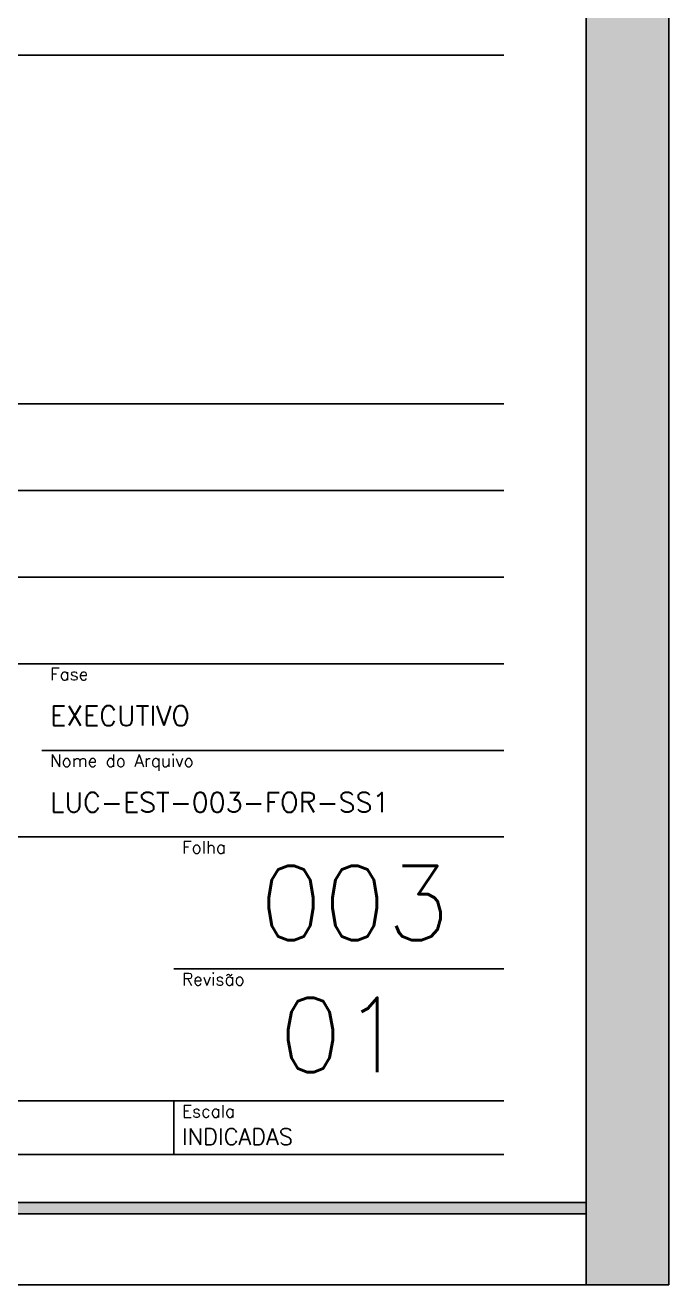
# Model space of a CAD drawing. Extents: x -5956 to 5211, y -572 to 5735.
# Drawn here: x 4626 to 5211, y -572 to 573 of the extents above; entities that cross this region are included whole.
import ezdxf

# ---------------------------------------------------------------- set-up
doc = ezdxf.new("R2010")
doc.units = 0
doc.header["$LTSCALE"] = 100
doc.header["$MEASUREMENT"] = 0
doc.layers.get('0').update_dxf_attribs({"color": 245, "linetype": 'CONTINUOUS'})
for name, color, linetype in [('235', 7, 'CONTINUOUS'), ('TEX1', 7, 'CONTINUOUS'), ('TEX2', 7, 'CONTINUOUS')]:
    doc.layers.add(name, color=color, linetype=linetype)
doc.styles.get("Standard").update_dxf_attribs({"font": 'ROMANS.SHX'})

msp = doc.modelspace()

# ---------------------------------------------------------------- linework, layer by layer
for p, q in [((3898.788708, 546.159286), (5061.288708, 546.159286)), ((3898.788708, 228.909286), (5061.288708, 228.909286)), ((3898.788708, 150.159286), (5061.288708, 150.159286)), ((3898.788708, 71.409286), (5061.288708, 71.409286)), ((3898.788708, -7.340714), (5061.288708, -7.340714)), ((4641.288708, -86.090714), (5061.288708, -86.090714)), ((3898.788708, -164.840714), (5061.288708, -164.840714)), ((4761.288708, -284.840714), (5061.288708, -284.840714)), ((3898.788708, -404.840714), (5061.288708, -404.840714)), ((4761.288708, -453.590714), (4761.288708, -404.840714)), ((3898.788708, -453.590714), (5061.288708, -453.590714))]:
    msp.add_line(p, q)
for points in [[(-5956.211292, -572.090714), (5211.288708, -572.090714), (5211.288708, 5735.409286), (-5956.211292, 5735.409286), (-5956.211292, -572.090714)], [(5136.288708, 5735.409286), (5211.288708, 5735.409286), (5211.288708, -572.090714), (5136.288708, -572.090714), (5136.288708, 5735.409286)], [(5136.288708, -497.090714), (5136.288708, -507.590714), (-5779.211292, -507.590714), (-5779.211292, 5670.909286), (5136.288708, 5670.909286), (5136.288708, 5660.409286), (-5768.711292, 5660.409286), (-5768.711292, -497.090714), (5136.288708, -497.090714)], [(-5768.711292, -497.090714), (5136.288708, -497.090714), (5136.288708, 5660.409286), (-5768.711292, 5660.409286), (-5768.711292, -497.090714)]]:
    msp.add_lwpolyline(points)
for points in [[(5136.288708, -507.590714), (-5779.211292, -507.590714), (-5768.711292, -497.090714)], [(5136.288708, -507.590714), (-5768.711292, -497.090714), (5136.288708, -497.090714)]]:
    msp.add_solid(points)
at = {"layer": '235'}
for points in [[(5136.288708, 5735.409286), (5211.288708, 5735.409286), (5211.288708, -572.090714)], [(5136.288708, 5735.409286), (5211.288708, -572.090714), (5211.288708, -572.090714)], [(5136.288708, 5735.409286), (5211.288708, -572.090714), (5136.288708, -572.090714)], [(5136.288708, 5735.409286), (5136.288708, -572.090714), (5136.288708, -572.090714)], [(5136.288708, 5735.409286), (5136.288708, -572.090714), (5136.288708, 5735.409286)]]:
    msp.add_solid(points, dxfattribs=at)

# ---------------------------------------------------------------- texts
at = {"layer": 'TEX1'}
for s, height, p in [('Fase', 11.25, (4648.788708, -22.340714)), ('EXECUTIVO', 18, (4648.788708, -63.590714)), ('Nome do Arquivo', 11.25, (4648.788708, -101.090714)), ('LUC-EST-003-FOR-SS1', 18, (4648.788708, -142.340714)), ('Folha', 11.25, (4768.788708, -179.840714)), ('Revisão', 11.25, (4768.788708, -299.840714)), ('Escala', 11.25, (4768.788708, -419.840714)), ('INDICADAS', 15, (4768.730417, -444.882439))]:
    msp.add_text(s, height=height, dxfattribs=at).set_placement(p)
at = {"layer": 'TEX2'}
for s, p in [('003', (4838.967279, -258.590714)), ('01', (4856.645851, -378.590714))]:
    msp.add_text(s, height=67.5, dxfattribs=at).set_placement(p)

doc.saveas('drawing.dxf')
